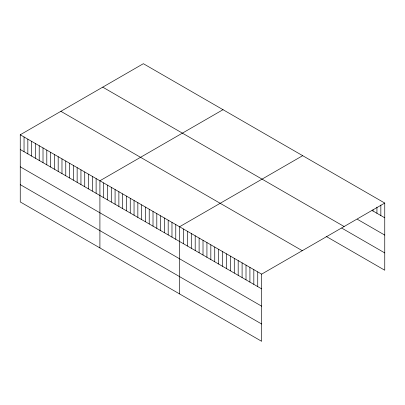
<?xml version="1.0" encoding="UTF-8"?>
<svg xmlns="http://www.w3.org/2000/svg" width="405" height="405" viewBox="0 0 405 405"><rect width="100%" height="100%" fill="white"/><g stroke="black" fill="none" stroke-linecap="round" stroke-linejoin="round"><path stroke-width="0.61" d="M20.25 134.774L261.64 274.139L261.64 341.304L20.25 201.938L20.25 134.774L143.36 63.696L384.75 203.062L384.75 270.226L326.126 236.378M223.018 109.689L99.908 180.767L99.908 247.931M302.677 155.677L179.567 226.754L179.567 293.919M261.64 274.139L384.75 203.062M372.048 210.453L384.75 217.789M357.392 219.297L384.75 235.092M102.733 87.151L344.123 226.516M341.759 228.101L384.75 252.923M60.877 111.319L302.267 250.685M20.25 149.501L261.64 288.866M20.25 166.804L261.64 306.17M20.25 184.634L261.64 324M380.842 205.102L380.842 215.531M376.933 207.137L376.933 213.273M373.025 209.79L373.025 211.02M257.732 271.882L257.732 286.608M253.824 269.629L253.824 284.356M249.915 267.371L249.915 282.098M246.007 265.113L246.007 279.84M242.099 262.855L242.099 277.582M238.191 260.602L238.191 275.329M234.282 258.344L234.282 273.071M230.374 256.087L230.374 270.813M226.466 253.834L226.466 268.561M222.558 251.576L222.558 266.303M218.649 249.318L218.649 264.045M214.741 247.065L214.741 261.787M210.833 244.807L210.833 259.534M206.925 242.549L206.925 257.276M203.016 240.292L203.016 255.018M199.108 238.039L199.108 252.766M195.2 235.781L195.2 250.508M191.292 233.523L191.292 248.25M187.383 231.27L187.383 245.997M183.475 229.012L183.475 243.739M175.775 224.567L175.775 239.294M171.978 222.375L171.978 237.102M168.186 220.183L168.186 234.91M164.395 217.996L164.395 232.723M160.603 215.804L160.603 230.531M156.806 213.617L156.806 228.344M153.014 211.425L153.014 226.152M149.222 209.233L149.222 223.96M145.425 207.046L145.425 221.773M141.634 204.854L141.634 219.581M137.842 202.667L137.842 217.394M134.05 200.475L134.05 215.202M130.253 198.283L130.253 213.01M126.461 196.096L126.461 210.823M122.669 193.904L122.669 208.631M118.873 191.717L118.873 206.444M115.081 189.525L115.081 204.252M111.289 187.333L111.289 202.06M107.497 185.146L107.497 199.873M103.7 182.954L103.7 197.68M96.117 178.575L96.117 193.301M92.32 176.388L92.32 191.109M88.528 174.196L88.528 188.922M84.736 172.003L84.736 186.73M80.944 169.816L80.944 184.543M77.147 167.624L77.147 182.351M73.356 165.437L73.356 180.159M69.564 163.245L69.564 177.972M65.767 161.053L65.767 175.78M61.975 158.866L61.975 173.593M58.183 156.674L58.183 171.401M54.391 154.487L54.391 169.209M50.595 152.295L50.595 167.022M46.803 150.103L46.803 164.83M43.011 147.916L43.011 162.643M39.214 145.724L39.214 160.451M35.422 143.537L35.422 158.264M31.63 141.345L31.63 156.072M27.839 139.153L27.839 153.88M24.042 136.966L24.042 151.693"/></g></svg>
